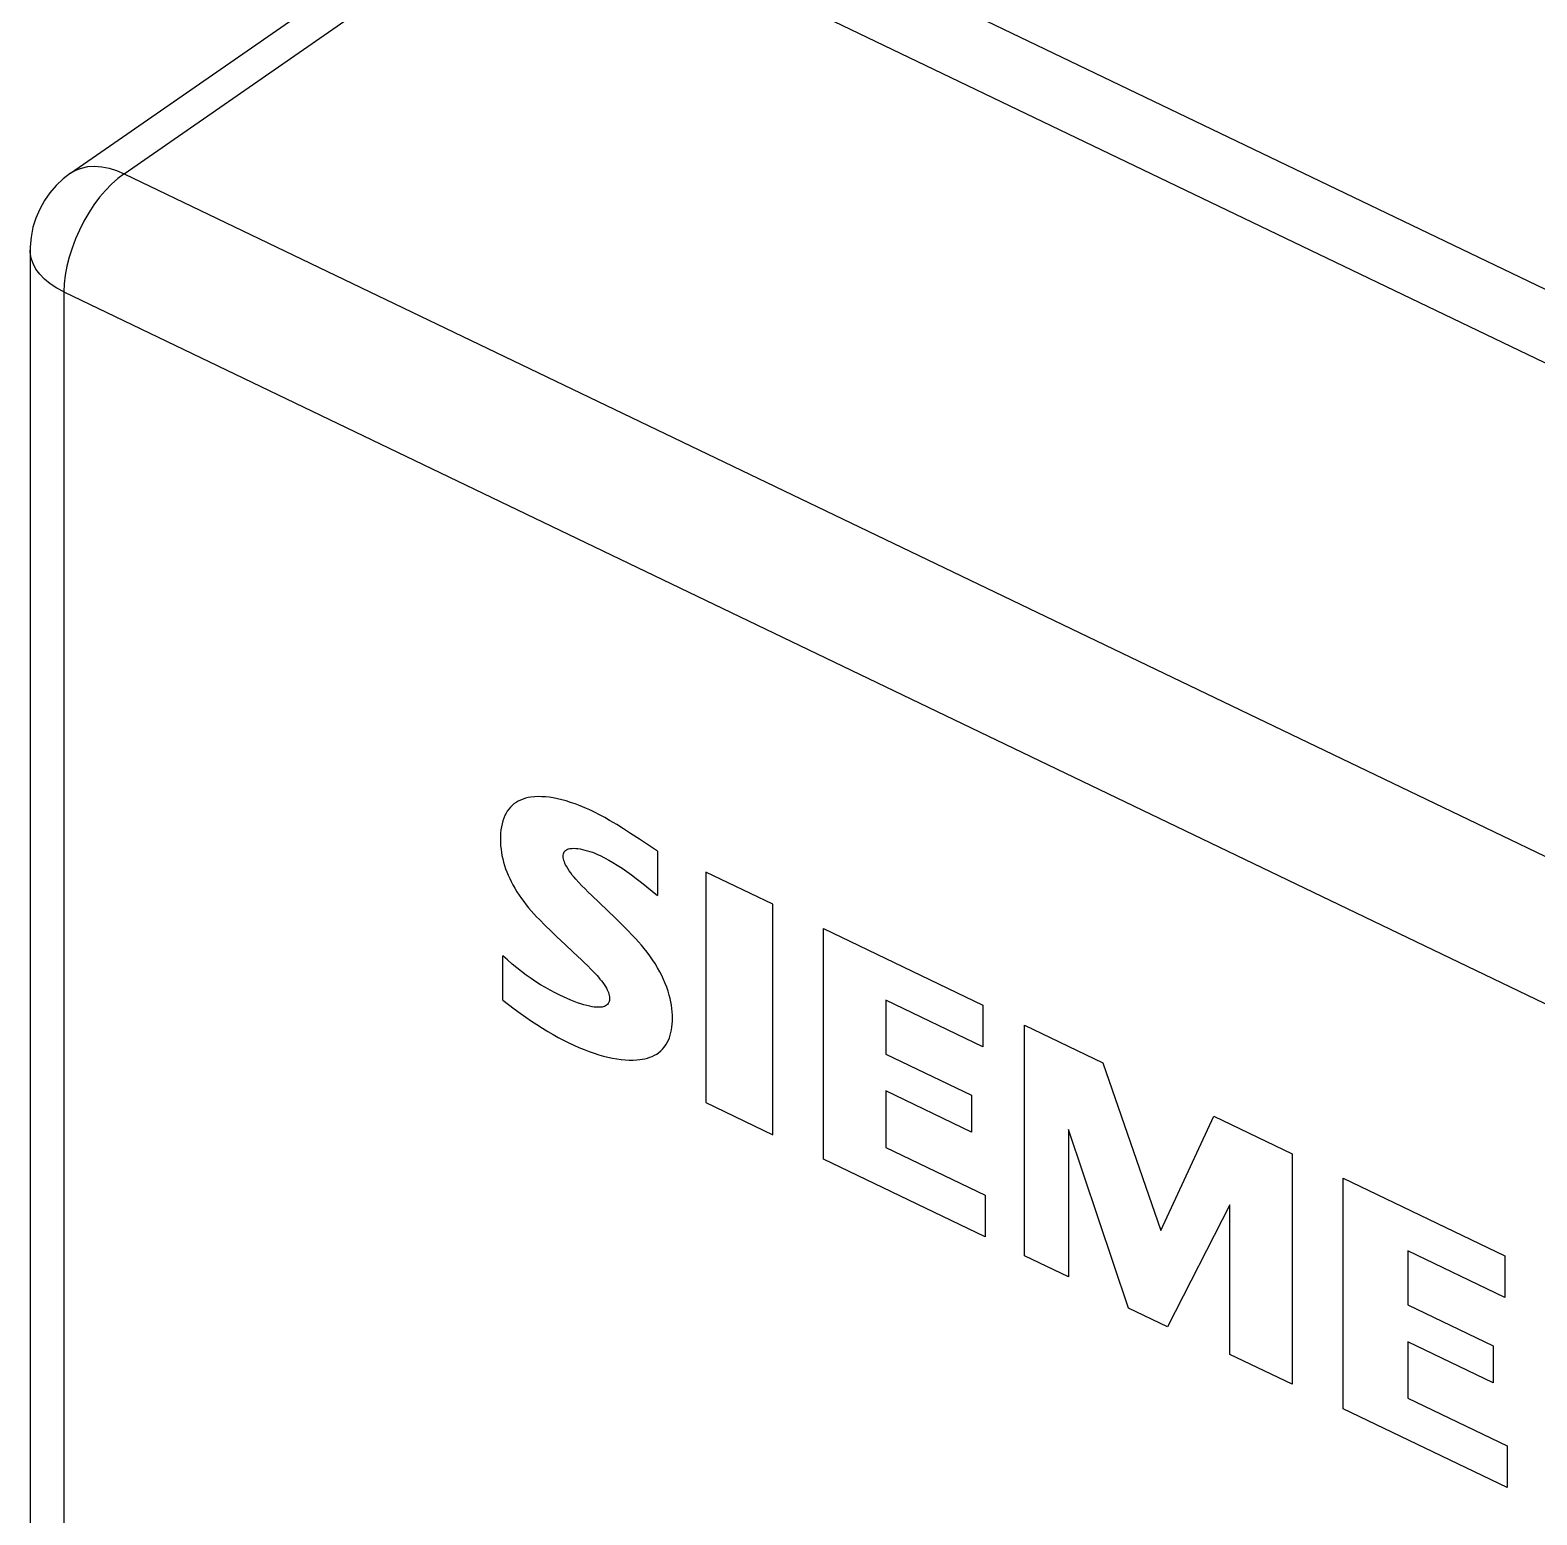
# Model space of a CAD drawing. Extents: x 0 to 420, y 0 to 297.
# Drawn here: x 150.88 to 166.93, y 164.87 to 180.69 of the extents above; entities that cross this region are included whole.
import ezdxf

# ---------------------------------------------------------------- set-up
doc = ezdxf.new("R2010")
doc.units = 0
doc.header["$LTSCALE"] = 23.1
doc.layers.add('40000_ISO', color=7, linetype='CONTINUOUS')

msp = doc.modelspace()

# ---------------------------------------------------------------- linework, layer by layer
at = {"layer": '40000_ISO', "color": 7, "linetype": 'CONTINUOUS'}
for p, q in [((210.089, 157.221), (156.678, 182.895)), ((151.309, 179.164), (156.104, 182.49)), ((151.879, 179.159), (156.358, 182.265)), ((209.769, 156.591), (156.358, 182.265)), ((151.309, 179.164), (151.23, 179.104)), ((151.309, 179.164), (151.365, 179.197)), ((151.365, 179.197), (151.427, 179.22)), ((151.427, 179.22), (151.495, 179.235)), ((151.495, 179.235), (151.566, 179.239)), ((151.566, 179.239), (151.641, 179.233)), ((151.641, 179.233), (151.719, 179.218)), ((151.719, 179.218), (151.799, 179.193)), ((151.799, 179.193), (151.879, 179.159)), ((151.879, 179.159), (151.812, 179.108)), ((151.879, 179.159), (205.29, 153.486)), ((151.09, 178.957), (151.031, 178.873)), ((151.157, 179.035), (151.09, 178.957)), ((151.23, 179.104), (151.157, 179.035)), ((151.681, 178.982), (151.619, 178.908)), ((151.746, 179.049), (151.681, 178.982)), ((151.812, 179.108), (151.746, 179.049)), ((151.031, 178.873), (150.981, 178.783)), ((151.559, 178.828), (151.503, 178.742)), ((151.619, 178.908), (151.559, 178.828)), ((150.94, 178.686), (150.909, 178.588)), ((150.981, 178.783), (150.94, 178.686)), ((151.451, 178.653), (151.403, 178.559)), ((151.503, 178.742), (151.451, 178.653)), ((150.889, 178.484), (150.88, 178.381)), ((150.909, 178.588), (150.889, 178.484)), ((151.403, 178.559), (151.361, 178.464)), ((150.88, 178.381), (150.879, 178.343)), ((150.88, 178.32), (150.879, 178.343)), ((150.879, 178.343), (150.879, 143.233)), ((150.889, 178.26), (150.88, 178.32)), ((151.325, 178.367), (151.294, 178.269)), ((151.361, 178.464), (151.325, 178.367)), ((150.91, 178.201), (150.889, 178.26)), ((150.941, 178.143), (150.91, 178.201)), ((151.27, 178.173), (151.253, 178.078)), ((151.294, 178.269), (151.27, 178.173)), ((150.982, 178.088), (150.941, 178.143)), ((151.033, 178.035), (150.982, 178.088)), ((151.093, 177.986), (151.033, 178.035)), ((151.253, 178.078), (151.243, 177.987)), ((151.162, 177.94), (151.093, 177.986)), ((151.239, 177.899), (151.162, 177.94)), ((151.243, 177.987), (151.239, 177.899)), ((151.239, 177.899), (151.239, 142.789)), ((151.239, 177.899), (204.65, 152.225)), ((155.978, 172.389), (155.962, 172.367)), ((155.995, 172.409), (155.978, 172.389)), ((156.013, 172.427), (155.995, 172.409)), ((156.033, 172.444), (156.013, 172.427)), ((156.055, 172.46), (156.033, 172.444)), ((156.079, 172.473), (156.055, 172.46)), ((156.104, 172.485), (156.079, 172.473)), ((156.13, 172.495), (156.104, 172.485)), ((156.157, 172.503), (156.13, 172.495)), ((156.185, 172.51), (156.157, 172.503)), ((156.214, 172.515), (156.185, 172.51)), ((156.251, 172.519), (156.214, 172.515)), ((156.289, 172.521), (156.251, 172.519)), ((156.328, 172.52), (156.289, 172.521)), ((156.368, 172.518), (156.328, 172.52)), ((156.408, 172.514), (156.368, 172.518)), ((156.452, 172.507), (156.408, 172.514)), ((156.497, 172.498), (156.452, 172.507)), ((156.542, 172.487), (156.497, 172.498)), ((156.588, 172.475), (156.542, 172.487)), ((156.634, 172.46), (156.588, 172.475)), ((156.685, 172.443), (156.634, 172.46)), ((156.737, 172.424), (156.685, 172.443)), ((156.788, 172.403), (156.737, 172.424)), ((156.84, 172.38), (156.788, 172.403)), ((156.892, 172.355), (156.84, 172.38)), ((155.906, 172.232), (155.899, 172.2)), ((155.914, 172.263), (155.906, 172.232)), ((155.925, 172.293), (155.914, 172.263)), ((155.936, 172.319), (155.925, 172.293)), ((155.948, 172.343), (155.936, 172.319)), ((155.962, 172.367), (155.948, 172.343)), ((156.945, 172.327), (156.892, 172.355)), ((156.999, 172.298), (156.945, 172.327)), ((157.052, 172.267), (156.999, 172.298)), ((157.127, 172.223), (157.052, 172.267)), ((157.201, 172.176), (157.127, 172.223)), ((155.889, 172.097), (155.888, 172.061)), ((155.888, 172.061), (155.889, 172.028)), ((155.891, 172.132), (155.889, 172.097)), ((155.894, 172.167), (155.891, 172.132)), ((155.899, 172.2), (155.894, 172.167)), ((157.275, 172.129), (157.201, 172.176)), ((157.37, 172.066), (157.275, 172.129)), ((157.561, 171.939), (157.37, 172.066)), ((155.889, 172.028), (155.891, 171.995)), ((155.891, 171.995), (155.895, 171.961)), ((155.895, 171.961), (155.899, 171.927)), ((155.899, 171.927), (155.905, 171.893)), ((156.557, 171.886), (156.558, 171.898)), ((156.558, 171.898), (156.56, 171.91)), ((156.56, 171.91), (156.564, 171.921)), ((156.564, 171.921), (156.569, 171.931)), ((156.569, 171.931), (156.575, 171.94)), ((156.575, 171.94), (156.583, 171.948)), ((156.583, 171.948), (156.593, 171.955)), ((156.593, 171.955), (156.603, 171.96)), ((156.603, 171.96), (156.615, 171.964)), ((156.615, 171.964), (156.627, 171.967)), ((156.627, 171.967), (156.648, 171.969)), ((156.648, 171.969), (156.669, 171.97)), ((156.669, 171.97), (156.691, 171.969)), ((156.691, 171.969), (156.714, 171.967)), ((156.714, 171.967), (156.739, 171.963)), ((156.739, 171.963), (156.764, 171.958)), ((156.764, 171.958), (156.789, 171.952)), ((156.789, 171.952), (156.815, 171.945)), ((156.815, 171.945), (156.842, 171.937)), ((156.842, 171.937), (156.868, 171.928)), ((156.868, 171.928), (156.895, 171.917)), ((156.895, 171.917), (156.923, 171.905)), ((156.923, 171.905), (156.95, 171.892)), ((157.561, 171.939), (157.561, 171.469)), ((155.905, 171.893), (155.913, 171.858)), ((155.913, 171.858), (155.922, 171.823)), ((155.922, 171.823), (155.932, 171.788)), ((155.932, 171.788), (155.944, 171.753)), ((155.944, 171.753), (155.957, 171.719)), ((156.558, 171.871), (156.557, 171.886)), ((156.561, 171.857), (156.558, 171.871)), ((156.565, 171.842), (156.561, 171.857)), ((156.57, 171.826), (156.565, 171.842)), ((156.576, 171.811), (156.57, 171.826)), ((156.583, 171.795), (156.576, 171.811)), ((156.591, 171.78), (156.583, 171.795)), ((156.605, 171.755), (156.591, 171.78)), ((156.621, 171.731), (156.605, 171.755)), ((156.95, 171.892), (156.996, 171.87)), ((156.996, 171.87), (157.042, 171.845)), ((157.042, 171.845), (157.087, 171.818)), ((157.087, 171.818), (157.133, 171.79)), ((157.133, 171.79), (157.184, 171.757)), ((157.184, 171.757), (157.235, 171.722)), ((155.957, 171.719), (155.972, 171.684)), ((155.972, 171.684), (155.987, 171.649)), ((155.987, 171.649), (156.004, 171.615)), ((156.004, 171.615), (156.022, 171.581)), ((156.022, 171.581), (156.043, 171.544)), ((156.637, 171.708), (156.621, 171.731)), ((156.654, 171.685), (156.637, 171.708)), ((156.673, 171.663), (156.654, 171.685)), ((156.691, 171.642), (156.673, 171.663)), ((156.723, 171.606), (156.691, 171.642)), ((156.757, 171.571), (156.723, 171.606)), ((157.235, 171.722), (157.286, 171.686)), ((157.286, 171.686), (157.336, 171.649)), ((157.336, 171.649), (157.393, 171.606)), ((157.393, 171.606), (157.449, 171.561)), ((158.077, 171.717), (158.077, 169.261)), ((158.79, 171.374), (158.077, 171.717)), ((156.043, 171.544), (156.065, 171.508)), ((156.065, 171.508), (156.088, 171.472)), ((156.088, 171.472), (156.112, 171.437)), ((156.112, 171.437), (156.137, 171.403)), ((156.79, 171.537), (156.757, 171.571)), ((156.824, 171.504), (156.79, 171.537)), ((156.858, 171.47), (156.824, 171.504)), ((156.943, 171.389), (156.858, 171.47)), ((157.449, 171.561), (157.505, 171.515)), ((157.505, 171.515), (157.561, 171.469)), ((156.137, 171.403), (156.163, 171.369)), ((156.163, 171.369), (156.189, 171.336)), ((156.189, 171.336), (156.217, 171.304)), ((156.217, 171.304), (156.245, 171.272)), ((156.245, 171.272), (156.274, 171.241)), ((157.028, 171.308), (156.943, 171.389)), ((157.113, 171.227), (157.028, 171.308)), ((158.79, 168.918), (158.79, 171.374)), ((156.274, 171.241), (156.303, 171.211)), ((156.303, 171.211), (156.365, 171.148)), ((156.365, 171.148), (156.428, 171.087)), ((157.176, 171.165), (157.113, 171.227)), ((157.238, 171.102), (157.176, 171.165)), ((157.3, 171.038), (157.238, 171.102)), ((159.331, 168.658), (159.331, 171.114)), ((159.331, 171.114), (161.028, 170.298)), ((156.428, 171.087), (156.491, 171.026)), ((156.491, 171.026), (156.577, 170.945)), ((156.577, 170.945), (156.664, 170.864)), ((157.331, 171.005), (157.3, 171.038)), ((157.361, 170.972), (157.331, 171.005)), ((157.391, 170.938), (157.361, 170.972)), ((157.42, 170.904), (157.391, 170.938)), ((155.913, 170.353), (155.913, 170.824)), ((155.963, 170.78), (155.913, 170.824)), ((156.013, 170.737), (155.963, 170.78)), ((156.664, 170.864), (156.751, 170.783)), ((156.751, 170.783), (156.785, 170.75)), ((157.451, 170.865), (157.42, 170.904)), ((157.481, 170.824), (157.451, 170.865)), ((157.509, 170.783), (157.481, 170.824)), ((157.537, 170.741), (157.509, 170.783)), ((156.063, 170.696), (156.013, 170.737)), ((156.114, 170.656), (156.063, 170.696)), ((156.164, 170.619), (156.114, 170.656)), ((156.215, 170.583), (156.164, 170.619)), ((156.785, 170.75), (156.819, 170.717)), ((156.819, 170.717), (156.852, 170.684)), ((156.852, 170.684), (156.885, 170.649)), ((156.885, 170.649), (156.918, 170.614)), ((156.918, 170.614), (156.934, 170.596)), ((157.563, 170.698), (157.537, 170.741)), ((157.587, 170.654), (157.563, 170.698)), ((157.608, 170.613), (157.587, 170.654)), ((157.627, 170.572), (157.608, 170.613)), ((156.266, 170.549), (156.215, 170.583)), ((156.317, 170.516), (156.266, 170.549)), ((156.368, 170.486), (156.317, 170.516)), ((156.419, 170.457), (156.368, 170.486)), ((156.47, 170.43), (156.419, 170.457)), ((156.934, 170.596), (156.949, 170.577)), ((156.949, 170.577), (156.965, 170.558)), ((156.965, 170.558), (156.979, 170.539)), ((156.979, 170.539), (156.993, 170.519)), ((156.993, 170.519), (157.006, 170.499)), ((157.006, 170.499), (157.018, 170.478)), ((157.018, 170.478), (157.026, 170.463)), ((157.026, 170.463), (157.033, 170.448)), ((157.645, 170.53), (157.627, 170.572)), ((157.661, 170.489), (157.645, 170.53)), ((157.675, 170.447), (157.661, 170.489)), ((155.913, 170.353), (155.974, 170.306)), ((155.974, 170.306), (156.036, 170.259)), ((156.521, 170.404), (156.47, 170.43)), ((156.56, 170.386), (156.521, 170.404)), ((156.6, 170.368), (156.56, 170.386)), ((156.639, 170.351), (156.6, 170.368)), ((156.675, 170.337), (156.639, 170.351)), ((156.71, 170.324), (156.675, 170.337)), ((156.746, 170.312), (156.71, 170.324)), ((156.777, 170.303), (156.746, 170.312)), ((156.809, 170.294), (156.777, 170.303)), ((156.84, 170.287), (156.809, 170.294)), ((157.008, 170.291), (156.996, 170.286)), ((157.019, 170.298), (157.008, 170.291)), ((157.028, 170.307), (157.019, 170.298)), ((157.035, 170.315), (157.028, 170.307)), ((157.033, 170.448), (157.039, 170.432)), ((157.041, 170.325), (157.035, 170.315)), ((157.039, 170.432), (157.044, 170.417)), ((157.046, 170.336), (157.041, 170.325)), ((157.044, 170.417), (157.048, 170.403)), ((157.049, 170.348), (157.046, 170.336)), ((157.048, 170.403), (157.05, 170.388)), ((157.051, 170.361), (157.049, 170.348)), ((157.05, 170.388), (157.052, 170.374)), ((157.052, 170.374), (157.051, 170.361)), ((157.687, 170.406), (157.675, 170.447)), ((157.696, 170.37), (157.687, 170.406)), ((157.704, 170.334), (157.696, 170.37)), ((157.71, 170.298), (157.704, 170.334)), ((157.715, 170.263), (157.71, 170.298)), ((159.995, 170.351), (159.995, 169.776)), ((161.028, 169.854), (159.995, 170.351)), ((161.028, 170.298), (161.028, 169.854)), ((156.036, 170.259), (156.098, 170.213)), ((156.098, 170.213), (156.16, 170.169)), ((156.16, 170.169), (156.219, 170.129)), ((156.219, 170.129), (156.277, 170.091)), ((156.864, 170.282), (156.84, 170.287)), ((156.888, 170.279), (156.864, 170.282)), ((156.912, 170.277), (156.888, 170.279)), ((156.935, 170.276), (156.912, 170.277)), ((156.957, 170.277), (156.935, 170.276)), ((156.971, 170.279), (156.957, 170.277)), ((156.984, 170.282), (156.971, 170.279)), ((156.996, 170.286), (156.984, 170.282)), ((157.718, 170.228), (157.715, 170.263)), ((157.72, 170.193), (157.718, 170.228)), ((157.72, 170.159), (157.72, 170.193)), ((157.72, 170.127), (157.72, 170.159)), ((156.277, 170.091), (156.336, 170.053)), ((156.336, 170.053), (156.395, 170.018)), ((156.395, 170.018), (156.45, 169.985)), ((156.45, 169.985), (156.505, 169.955)), ((157.689, 169.952), (157.697, 169.978)), ((157.697, 169.978), (157.705, 170.006)), ((157.705, 170.006), (157.71, 170.035)), ((157.71, 170.035), (157.715, 170.065)), ((157.715, 170.065), (157.718, 170.096)), ((157.718, 170.096), (157.72, 170.127)), ((161.471, 167.629), (161.471, 170.085)), ((161.471, 170.085), (162.307, 169.684)), ((156.505, 169.955), (156.56, 169.926)), ((156.56, 169.926), (156.616, 169.898)), ((156.616, 169.898), (156.67, 169.872)), ((156.67, 169.872), (156.725, 169.848)), ((156.725, 169.848), (156.779, 169.826)), ((156.779, 169.826), (156.833, 169.805)), ((157.575, 169.794), (157.596, 169.811)), ((157.596, 169.811), (157.616, 169.831)), ((157.616, 169.831), (157.634, 169.852)), ((157.634, 169.852), (157.651, 169.875)), ((157.651, 169.875), (157.666, 169.9)), ((157.666, 169.9), (157.679, 169.926)), ((157.679, 169.926), (157.689, 169.952)), ((156.833, 169.805), (156.888, 169.786)), ((156.888, 169.786), (156.937, 169.77)), ((156.937, 169.77), (156.986, 169.756)), ((156.986, 169.756), (157.034, 169.744)), ((157.034, 169.744), (157.082, 169.733)), ((157.082, 169.733), (157.13, 169.725)), ((157.13, 169.725), (157.174, 169.719)), ((157.174, 169.719), (157.217, 169.715)), ((157.217, 169.715), (157.26, 169.713)), ((157.26, 169.713), (157.302, 169.713)), ((157.302, 169.713), (157.343, 169.715)), ((157.343, 169.715), (157.372, 169.718)), ((157.372, 169.718), (157.4, 169.722)), ((157.4, 169.722), (157.427, 169.727)), ((157.427, 169.727), (157.454, 169.734)), ((157.454, 169.734), (157.48, 169.743)), ((157.48, 169.743), (157.505, 169.753)), ((157.505, 169.753), (157.53, 169.764)), ((157.53, 169.764), (157.553, 169.778)), ((157.553, 169.778), (157.575, 169.794)), ((159.995, 169.776), (160.905, 169.338)), ((162.307, 169.684), (162.922, 167.899)), ((159.995, 169.384), (159.995, 168.783)), ((160.905, 168.946), (159.995, 169.384)), ((160.905, 169.338), (160.905, 168.946)), ((158.077, 169.261), (158.79, 168.918)), ((162.922, 167.899), (163.488, 169.116)), ((163.488, 169.116), (164.324, 168.714)), ((161.938, 168.972), (161.938, 167.405)), ((162.578, 167.071), (161.938, 168.972)), ((159.995, 168.783), (161.053, 168.275)), ((164.324, 168.714), (164.324, 166.258)), ((161.053, 167.83), (159.331, 168.658)), ((164.865, 165.998), (164.865, 168.454)), ((164.865, 168.454), (166.586, 167.627)), ((161.053, 168.275), (161.053, 167.83)), ((163.66, 168.171), (162.996, 166.87)), ((163.66, 166.577), (163.66, 168.171)), ((161.938, 167.405), (161.471, 167.629)), ((165.553, 167.679), (165.553, 167.104)), ((166.586, 167.183), (165.553, 167.679)), ((166.586, 167.627), (166.586, 167.183)), ((165.553, 167.104), (166.463, 166.667)), ((162.996, 166.87), (162.578, 167.071)), ((165.553, 166.712), (165.553, 166.111)), ((166.463, 166.275), (165.553, 166.712)), ((166.463, 166.667), (166.463, 166.275)), ((164.324, 166.258), (163.66, 166.577)), ((166.611, 165.159), (164.865, 165.998)), ((165.553, 166.111), (166.611, 165.603)), ((166.611, 165.603), (166.611, 165.159))]:
    msp.add_line(p, q, dxfattribs=at)

doc.saveas('drawing.dxf')
